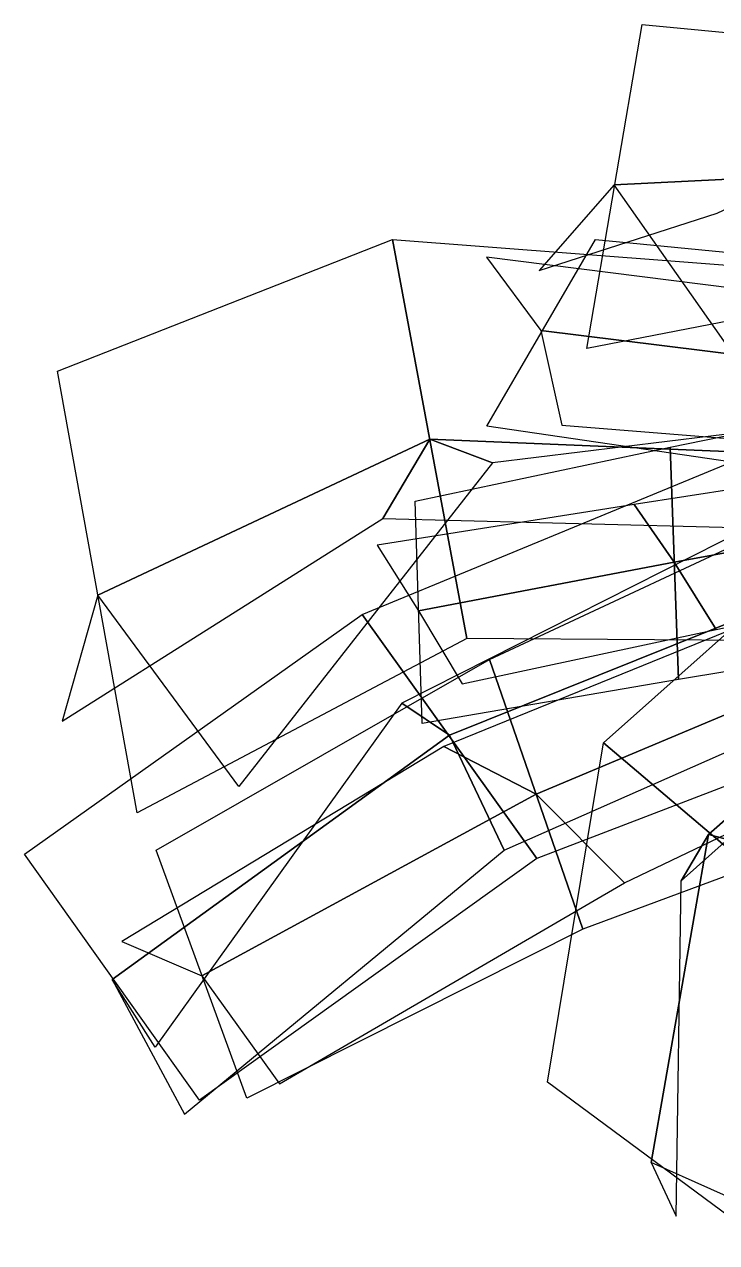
# Model space of a CAD drawing. Header units: metres. Extents: x -2.3 to 0.95, y -0.16 to 4.21.
# Drawn here: x -2.301 to -1.195, y 1.99 to 3.937 of the extents above; entities that cross this region are included whole.
import ezdxf

# ---------------------------------------------------------------- set-up
doc = ezdxf.new("R2010")
doc.units = ezdxf.units.M

msp = doc.modelspace()

# ---------------------------------------------------------------- linework, layer by layer
at = {"layer": 'coconut_palm6_leaves'}
for points in [[(-1.018466, 3.908832, 1.636948), (-1.117159, 3.474625, 1.906369), (-1.402422, 3.419047, 2.454374), (-1.314059, 3.937382, 2.205729)], [(-1.194023, 3.635406, 1.631075), (-1.068266, 3.695419, 1.785275), (-1.358564, 3.680848, 2.345186), (-1.478847, 3.543974, 2.304359)], [(-1.068266, 3.695419, 1.785275), (-0.945575, 3.649401, 2.09725), (-1.145874, 3.377449, 2.726957), (-1.358564, 3.680848, 2.345186)], [(-1.712898, 3.593376, 1.62639), (-1.594072, 2.95577, 1.847781), (-2.121099, 2.677054, 2.245541), (-2.248332, 3.383133, 2.124892)], [(-1.108133, 3.547304, 1.437741), (-0.994438, 2.951482, 1.646306), (-1.594072, 2.95577, 1.847781), (-1.712898, 3.593376, 1.62639)], [(-0.999207, 3.555436, 0.914792), (-1.170287, 3.237772, 1.123251), (-1.562042, 3.295176, 0.982819), (-1.388589, 3.593516, 0.739972)], [(-1.085085, 3.399358, 1.028837), (-1.166523, 3.515271, 1.199281), (-1.562639, 3.565057, 1.074409), (-1.475784, 3.448161, 0.870938)], [(-1.024319, 3.263199, 0.901197), (-1.085085, 3.399358, 1.028837), (-1.475784, 3.448161, 0.870938), (-1.442296, 3.296721, 0.776231)], [(-0.85934, 3.344992, 1.174952), (-0.844024, 2.958372, 1.351894), (-1.25571, 2.890235, 1.251774), (-1.269136, 3.261462, 1.070083)], [(-1.051248, 3.249089, 1.572334), (-0.994887, 3.304726, 1.907176), (-1.553205, 3.236405, 2.172012), (-1.653445, 3.274244, 1.768459)], [(-1.728275, 3.147257, 1.523835), (-1.653445, 3.274244, 1.768459), (-2.18405, 3.024668, 2.21718), (-2.241102, 2.82359, 2.059757)], [(-1.653445, 3.274244, 1.768459), (-1.553205, 3.236405, 2.172012), (-1.958548, 2.718926, 2.685333), (-2.18405, 3.024668, 2.21718)], [(-1.102508, 3.131223, 1.288592), (-1.051248, 3.249089, 1.572334), (-1.653445, 3.274244, 1.768459), (-1.728275, 3.147257, 1.523835)], [(-1.269136, 3.261462, 1.070083), (-1.25571, 2.890235, 1.251774), (-1.665377, 2.81997, 1.149192), (-1.676849, 3.175282, 0.961901)], [(-1.165269, 3.240213, 1.113932), (-0.883838, 2.83342, 1.361958), (-1.482122, 2.603783, 1.291928), (-1.761533, 2.994127, 1.095786)], [(-0.851848, 3.153035, 1.278672), (-0.913931, 3.233532, 1.472219), (-1.326755, 3.16989, 1.359708), (-1.262635, 3.077573, 1.175922)], [(-1.262635, 3.077573, 1.175922), (-1.326755, 3.16989, 1.359708), (-1.737668, 3.104976, 1.241379), (-1.671378, 2.999779, 1.070272)], [(-1.037387, 3.165195, 1.17923), (-0.882249, 2.68668, 1.377121), (-1.408814, 2.490925, 1.169278), (-1.558143, 2.922123, 1.003844)], [(-0.787508, 3.054992, 1.100913), (-0.851848, 3.153035, 1.278672), (-1.262635, 3.077573, 1.175922), (-1.196018, 2.970131, 1.006589)], [(-1.025052, 3.040873, 1.260092), (-1.14175, 3.133426, 1.549714), (-1.698187, 2.852169, 1.562713), (-1.622081, 2.801015, 1.215286)], [(-1.196018, 2.970131, 1.006589), (-1.262635, 3.077573, 1.175922), (-1.671378, 2.999779, 1.070272), (-1.601696, 2.883411, 0.909256)], [(-1.04277, 3.08496, 1.692414), (-0.707422, 2.793103, 1.670882), (-1.041332, 2.50477, 1.867225), (-1.375693, 2.78859, 1.948897)], [(-0.908401, 2.894093, 1.02664), (-1.025052, 3.040873, 1.260092), (-1.622081, 2.801015, 1.215286), (-1.53457, 2.617328, 1.029595)], [(-1.761533, 2.994127, 1.095786), (-1.482122, 2.603783, 1.291928), (-2.021402, 2.217408, 1.373457), (-2.301228, 2.61113, 1.308126)], [(-0.959948, 2.926999, 1.304844), (-1.113449, 2.993226, 1.555459), (-1.631122, 2.782997, 1.365684), (-1.483521, 2.706865, 1.111799)], [(-0.874724, 2.936, 1.68942), (-0.813292, 2.970909, 1.933053), (-1.07932, 2.608647, 2.173331), (-1.207973, 2.64228, 1.915153)], [(-1.558143, 2.922123, 1.003844), (-1.408814, 2.490925, 1.169278), (-1.94554, 2.220805, 1.029534), (-2.090587, 2.617137, 0.935813)], [(-0.805016, 2.822526, 1.086082), (-0.959948, 2.926999, 1.304844), (-1.483521, 2.706865, 1.111799), (-1.342043, 2.564852, 0.927538)], [(-0.923203, 2.861413, 1.472733), (-0.874724, 2.936, 1.68942), (-1.207973, 2.64228, 1.915153), (-1.251641, 2.568142, 1.720251)], [(-1.622081, 2.801015, 1.215286), (-1.698187, 2.852169, 1.562713), (-2.092286, 2.302144, 1.806551), (-2.160841, 2.410409, 1.361082)], [(-1.53457, 2.617328, 1.029595), (-1.622081, 2.801015, 1.215286), (-2.160841, 2.410409, 1.361082), (-2.045579, 2.195371, 1.220041)], [(-1.375693, 2.78859, 1.948897), (-1.041332, 2.50477, 1.867225), (-1.135703, 2.002105, 2.064397), (-1.465194, 2.246269, 2.241121)], [(-1.483521, 2.706865, 1.111799), (-1.631122, 2.782997, 1.365684), (-2.145378, 2.471357, 1.289439), (-2.017755, 2.416462, 1.006462)], [(-1.342043, 2.564852, 0.927538), (-1.483521, 2.706865, 1.111799), (-2.017755, 2.416462, 1.006462), (-1.893536, 2.243473, 0.855648)], [(-1.207973, 2.64228, 1.915153), (-1.07932, 2.608647, 2.173331), (-1.013669, 1.989883, 2.388324), (-1.299669, 2.117838, 2.158156)], [(-1.251641, 2.568142, 1.720251), (-1.207973, 2.64228, 1.915153), (-1.299669, 2.117838, 2.158156), (-1.259776, 2.03246, 1.972264)]]:
    msp.add_3dface(points, dxfattribs=at)

doc.saveas('drawing.dxf')
